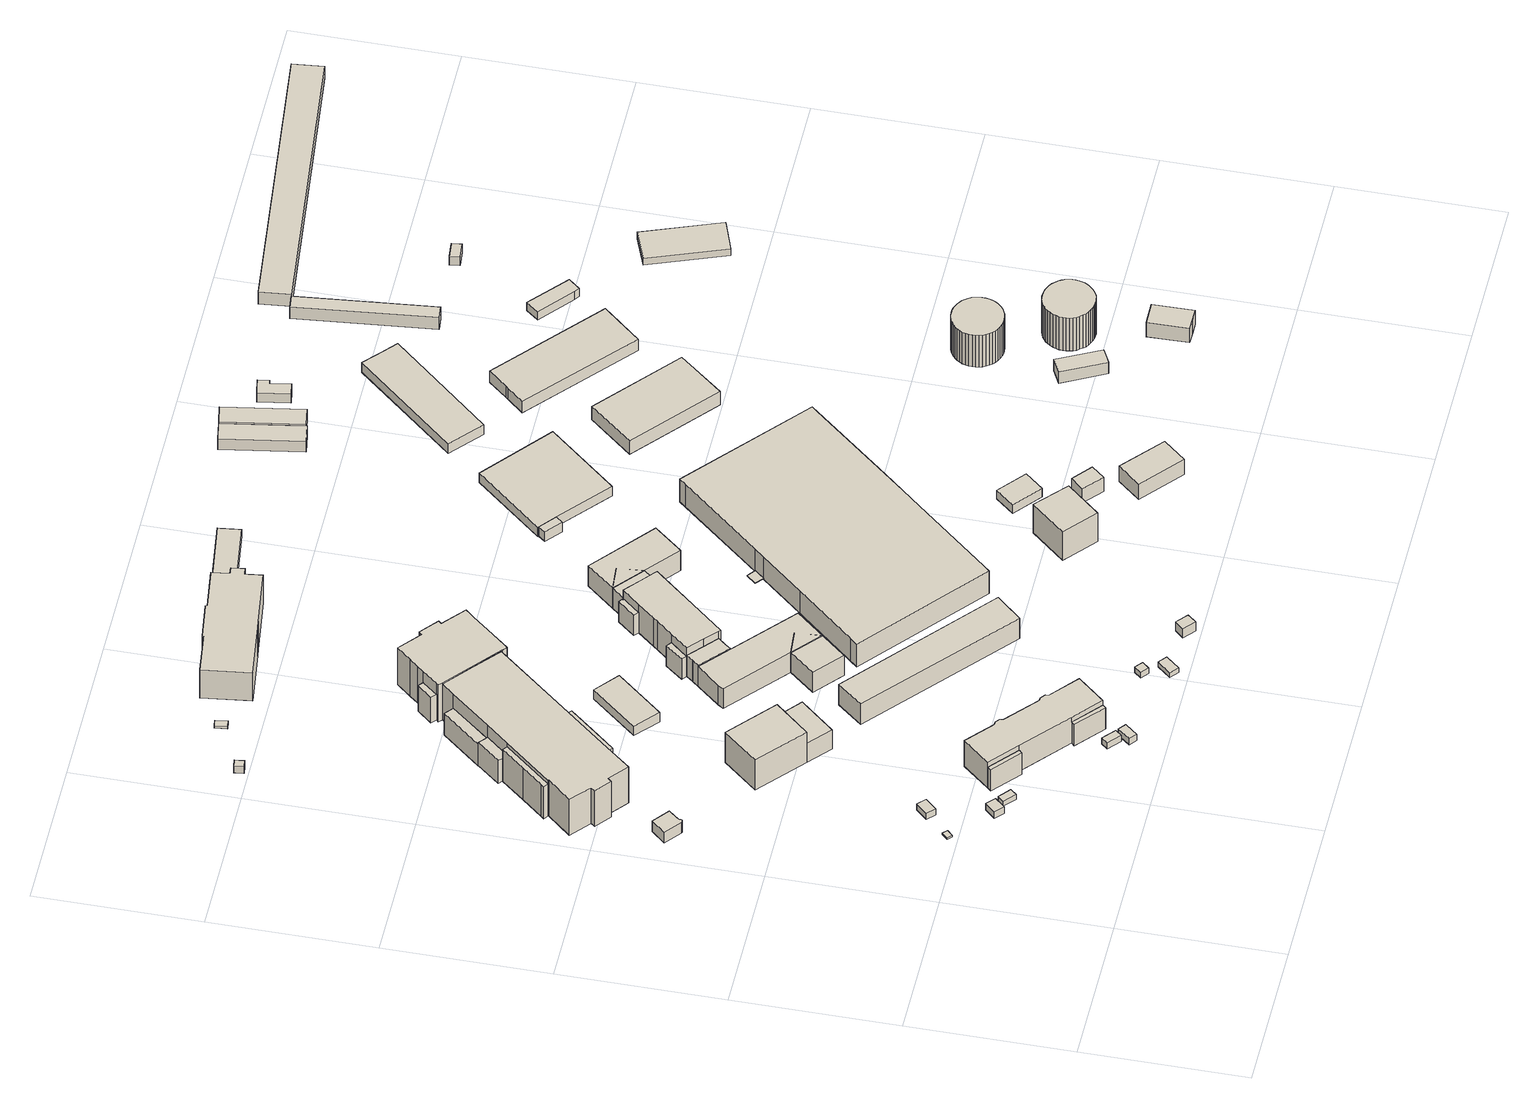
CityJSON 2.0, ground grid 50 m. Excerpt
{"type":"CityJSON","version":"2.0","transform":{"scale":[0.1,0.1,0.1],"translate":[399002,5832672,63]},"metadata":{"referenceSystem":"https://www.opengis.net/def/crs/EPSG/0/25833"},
"CityObjects":{
"building1":{"type":"Building","attributes":{"Gemeindeschluessel":"11000003","BezugspunktDach":"2200","function":"31001_2000","measuredHeight":0.57,"storeysAboveGround":1},"address":[{"country":"Germany","locality":"Berlin","thoroughfareNumber":"10 (6)","thoroughfareName":"Schwanebecker Chaussee"}],"geometry":[{"type":"Solid","lod":"1","boundaries":[[[[0,1,2,3]],[[4,5,6,7]],[[4,7,3,2]],[[5,4,2,1]],[[6,5,1,0]],[[7,6,0,3]]]]}]},
"building2":{"type":"Building","attributes":{"Gemeindeschluessel":"11000003","BezugspunktDach":"2200","function":"31001_2000","measuredHeight":4.2,"storeysAboveGround":1},"address":[{"country":"Germany","locality":"Berlin","thoroughfareNumber":"5 (1)","thoroughfareName":"Schwanebecker Chaussee"}],"geometry":[{"type":"Solid","lod":"1","boundaries":[[[[8,9,10,11,12,13,14,15,16,17,18]],[[19,20,21,22,23,24,25,26,27,28,29]],[[19,29,18,17]],[[20,19,17,16]],[[21,20,16,15]],[[22,21,15,14]],[[23,22,14,13]],[[24,23,13,12]],[[25,24,12,11]],[[26,25,11,10]],[[27,26,10,9]],[[28,27,9,8]],[[29,28,8,18]]]]}]},
"building3":{"type":"Building","attributes":{"Gemeindeschluessel":"11000003","BezugspunktDach":"2200","function":"31001_2000","measuredHeight":2.52,"storeysAboveGround":1},"address":[{"country":"Germany","locality":"Berlin","thoroughfareNumber":"10 (4)","thoroughfareName":"Schwanebecker Chaussee"}],"geometry":[{"type":"Solid","lod":"1","boundaries":[[[[30,31,32,33]],[[34,35,36,37]],[[34,37,33,32]],[[35,34,32,31]],[[36,35,31,30]],[[37,36,30,33]]]]}]},
"building4":{"type":"Building","attributes":{"Gemeindeschluessel":"11000003","BezugspunktDach":"2200","function":"31001_2000","measuredHeight":2.38,"storeysAboveGround":1},"address":[{"country":"Germany","locality":"Berlin","thoroughfareNumber":"10 (5)","thoroughfareName":"Schwanebecker Chaussee"}],"geometry":[{"type":"Solid","lod":"1","boundaries":[[[[38,39,40,41]],[[42,43,44,45]],[[42,45,41,40]],[[43,42,40,39]],[[44,43,39,38]],[[45,44,38,41]]]]}]},
"building5":{"type":"Building","attributes":{"Gemeindeschluessel":"11000003","BezugspunktDach":"2200","function":"31001_2000","measuredHeight":1.92,"storeysAboveGround":1},"address":[{"country":"Germany","locality":"Berlin","thoroughfareNumber":"10 (3)","thoroughfareName":"Schwanebecker Chaussee"}],"geometry":[{"type":"Solid","lod":"1","boundaries":[[[[46,47,48,49]],[[50,51,52,53]],[[50,53,49,48]],[[51,50,48,47]],[[52,51,47,46]],[[53,52,46,49]]]]}]},
"building6":{"type":"Building","attributes":{"Gemeindeschluessel":"11000003","function":"31001_1010"},"address":[{"country":"Germany","locality":"Berlin","thoroughfareNumber":"10, 12","thoroughfareName":"Schwanebecker Chaussee"}],"children":["building6-1","building6-2","building6-3"]},
"building6-1":{"type":"BuildingPart","attributes":{"BezugspunktDach":"2200","measuredHeight":12.6,"storeysAboveGround":2},"parents":["building6"],"geometry":[{"type":"MultiSurface","lod":"1","boundaries":[[[54,55,56,57,58,59,60,61,62,63,64,65,66,67]],[[68,69,70,71,72,73,74,75,76,77,78,79,80,81]],[[68,81,67,66]],[[69,68,66,65]],[[70,69,65,64]],[[71,70,64,63]],[[72,71,63,62]],[[73,72,62,61]],[[74,73,61,60]],[[75,74,60,59]],[[76,75,59,58]],[[77,76,58,57]],[[78,77,57,56]],[[82,83,56,55]],[[80,79,55,54]],[[84,85,54,67]],[[79,78,83,82]],[[81,80,85,84]]]}]},
"building6-2":{"type":"BuildingPart","attributes":{"BezugspunktDach":"2200","measuredHeight":8.33,"storeysAboveGround":2},"parents":["building6"],"geometry":[{"type":"Solid","lod":"1","boundaries":[[[[86,83,82,87]],[[79,78,88,89]],[[79,89,87,82]],[[88,78,83,86]],[[89,88,86,87]],[[78,79,82,83]]]]}]},
"building6-3":{"type":"BuildingPart","attributes":{"BezugspunktDach":"2200","measuredHeight":8.33,"storeysAboveGround":2},"parents":["building6"],"geometry":[{"type":"Solid","lod":"1","boundaries":[[[[90,85,84,91]],[[81,80,92,93]],[[81,93,91,84]],[[92,80,85,90]],[[93,92,90,91]],[[80,81,84,85]]]]}]},
"building7":{"type":"Building","attributes":{"Gemeindeschluessel":"11000003","BezugspunktDach":"2200","function":"31001_2463","measuredHeight":2.33,"storeysAboveGround":1},"address":[{"country":"Germany","locality":"Berlin","thoroughfareNumber":"10 (1)","thoroughfareName":"Schwanebecker Chaussee"}],"geometry":[{"type":"Solid","lod":"1","boundaries":[[[[94,95,96,97]],[[98,99,100,101]],[[98,101,97,96]],[[99,98,96,95]],[[100,99,95,94]],[[101,100,94,97]]]]}]},
"building8":{"type":"Building","attributes":{"Gemeindeschluessel":"11000003","BezugspunktDach":"2200","function":"31001_2463","measuredHeight":2.46,"storeysAboveGround":1},"address":[{"country":"Germany","locality":"Berlin","thoroughfareNumber":"10 (2)","thoroughfareName":"Schwanebecker Chaussee"}],"geometry":[{"type":"Solid","lod":"1","boundaries":[[[[102,103,104,105]],[[106,107,108,109]],[[106,109,105,104]],[[107,106,104,103]],[[108,107,103,102]],[[109,108,102,105]]]]}]},
"building9":{"type":"Building","attributes":{"Gemeindeschluessel":"11000003","function":"31001_2000"},"address":[{"country":"Germany","locality":"Berlin","thoroughfareNumber":"7, 9","thoroughfareName":"Schwanebecker Chaussee"}],"children":["building9-1","building9-2"]},
"building9-1":{"type":"BuildingPart","attributes":{"BezugspunktDach":"2200","measuredHeight":15.44,"storeysAboveGround":2},"parents":["building9"],"geometry":[{"type":"MultiSurface","lod":"1","boundaries":[[[110,111,112,113]],[[114,115,116,117]],[[114,117,113,112]],[[115,114,112,111]],[[118,119,120,119,121,111,110]],[[117,116,110,113]],[[122,116,123,119,118]],[[123,115,121,119,120]]]}]},
"building9-2":{"type":"BuildingPart","attributes":{"BezugspunktDach":"2200","measuredHeight":9.72,"storeysAboveGround":2},"parents":["building9"],"geometry":[{"type":"MultiSurface","lod":"1","boundaries":[[[124,125,121,119,118]],[[123,115,126,127,116]],[[116,118,116,123]],[[115,123,119,123,115,121]],[[126,115,121,125]],[[127,126,125,124]],[[116,127,124,118]],[[123,116,118,119]]]}]},
"building10":{"type":"Building","attributes":{"Gemeindeschluessel":"11000003","BezugspunktDach":"2200","function":"31001_2000","measuredHeight":9.07,"storeysAboveGround":1},"address":[{"country":"Germany","locality":"Berlin","thoroughfareNumber":"5 (24)","thoroughfareName":"Schwanebecker Chaussee"}],"geometry":[{"type":"Solid","lod":"1","boundaries":[[[[128,129,130,131,132]],[[133,134,135,136,137]],[[133,137,132,131]],[[134,133,131,130]],[[135,134,130,129]],[[136,135,129,128]],[[137,136,128,132]]]]}]},
"building11":{"type":"Building","attributes":{"Gemeindeschluessel":"11000003","BezugspunktDach":"2200","function":"31001_2000","measuredHeight":9.81,"storeysAboveGround":1},"address":[{"country":"Germany","locality":"Berlin","thoroughfareNumber":"5 (23)","thoroughfareName":"Schwanebecker Chaussee"}],"geometry":[{"type":"Solid","lod":"1","boundaries":[[[[138,139,140,141]],[[142,143,144,145]],[[142,145,141,140]],[[143,142,140,139]],[[144,143,139,138]],[[145,144,138,141]]]]}]},
"building12":{"type":"Building","attributes":{"Gemeindeschluessel":"11000003","BezugspunktDach":"2200","function":"31001_2000","measuredHeight":2.81,"storeysAboveGround":1},"address":[{"country":"Germany","locality":"Berlin","thoroughfareNumber":"4 (4)","thoroughfareName":"Am Stener Berg"}],"geometry":[{"type":"Solid","lod":"1","boundaries":[[[[146,147,148,149]],[[150,151,152,153]],[[150,153,149,148]],[[151,150,148,147]],[[152,151,147,146]],[[153,152,146,149]]]]}]},
"building13":{"type":"Building","attributes":{"Gemeindeschluessel":"11000003","function":"31001_2000"},"address":[{"country":"Germany","locality":"Berlin","thoroughfareNumber":"5","thoroughfareName":"Schwanebecker Chaussee"}],"children":["building13-1","building13-2","building13-3","building13-4","building13-5"]},
"building13-1":{"type":"BuildingPart","attributes":{"BezugspunktDach":"2200","measuredHeight":19.34,"storeysAboveGround":2},"parents":["building13"],"geometry":[{"type":"MultiSurface","lod":"1","boundaries":[[[154,155,156,157,158,159,160,161,162,163,164,165,166,167,168]],[[169,170,171,144,143,172,173,174,175,176,177,178,179,180,181]],[[169,181,168,167]],[[170,169,167,166]],[[171,170,166,165]],[[144,171,165,164]],[[143,144,164,163]],[[172,143,163,162]],[[182,183,160,159]],[[176,175,159,158]],[[177,176,158,157]],[[178,177,157,156]],[[179,178,156,155]],[[180,179,155,154]],[[181,180,154,168]],[[173,172,162,161]],[[174,173,161,160]],[[175,174,183,182]]]}]},
"building13-2":{"type":"BuildingPart","attributes":{"BezugspunktDach":"2200","measuredHeight":19.35,"storeysAboveGround":2},"parents":["building13"],"geometry":[{"type":"MultiSurface","lod":"1","boundaries":[[[184,185,186,187,188,189,190,191,192,193,194,195,196,197,198,199]],[[200,201,202,203,204,205,206,207,208,209,210,211,212,213,172,214]],[[200,214,199,198]],[[201,200,198,197]],[[202,201,197,196]],[[203,202,196,195]],[[204,203,195,194]],[[205,204,194,193]],[[206,205,193,192]],[[207,206,192,191]],[[208,207,191,190]],[[209,208,190,189]],[[210,209,189,188]],[[211,210,188,187]],[[212,211,187,186]],[[213,212,186,185]],[[162,161,160,183,215,185,184]],[[214,172,184,199]],[[172,173,161,162,216]],[[217,174,160,161,173]],[[174,213,215,183]]]}]},
"building13-3":{"type":"BuildingPart","attributes":{"BezugspunktDach":"2200","measuredHeight":10.11,"storeysAboveGround":2},"parents":["building13"],"geometry":[{"type":"MultiSurface","lod":"1","boundaries":[[[218,219,220,215,183,182]],[[174,213,212,221,222,175]],[[213,174,183,215]],[[212,213,215,220]],[[221,212,220,219]],[[175,222,218,182]],[[174,175,182,183,223]],[[222,224,225,218]],[[221,219,225,224]]]}]},
"building13-4":{"type":"BuildingPart","attributes":{"BezugspunktDach":"2200","measuredHeight":14.46,"storeysAboveGround":2},"parents":["building13"],"geometry":[{"type":"MultiSurface","lod":"1","boundaries":[[[226,227,228,229,230,231]],[[224,221,232,233,234,222]],[[225,218,222,231,230]],[[219,225,224,230,229]],[[232,221,229,228]],[[233,232,228,227]],[[234,233,227,226]],[[222,234,226,231]],[[224,222,218,225]],[[235,221,224,225,219]]]}]},
"building13-5":{"type":"BuildingPart","attributes":{"BezugspunktDach":"2200","measuredHeight":14.4,"storeysAboveGround":2},"parents":["building13"],"geometry":[{"type":"Solid","lod":"1","boundaries":[[[[236,237,238,239,240,241,242]],[[243,244,245,171,246,170,247]],[[243,247,242,241]],[[244,243,241,240]],[[245,244,240,239]],[[171,245,239,238]],[[246,171,238,237]],[[170,246,237,236]],[[247,170,236,242]]]]}]},
"building14":{"type":"Building","attributes":{"Gemeindeschluessel":"11000003","BezugspunktDach":"2200","function":"31001_2523","measuredHeight":3.71,"storeysAboveGround":1},"address":[{"country":"Germany","locality":"Berlin","thoroughfareNumber":"7 (7)","thoroughfareName":"Schwanebecker Chaussee"}],"geometry":[{"type":"Solid","lod":"1","boundaries":[[[[248,249,250,251]],[[252,253,254,255]],[[252,255,251,250]],[[253,252,250,249]],[[254,253,249,248]],[[255,254,248,251]]]]}]},
"building15":{"type":"Building","attributes":{"Gemeindeschluessel":"11000003","BezugspunktDach":"2200","function":"31001_1313","measuredHeight":2.19,"storeysAboveGround":1},"address":[{"country":"Germany","locality":"Berlin","thoroughfareNumber":"10 (7)","thoroughfareName":"Schwanebecker Chaussee"}],"geometry":[{"type":"Solid","lod":"1","boundaries":[[[[256,257,258,259]],[[260,261,262,263]],[[260,263,259,258]],[[261,260,258,257]],[[262,261,257,256]],[[263,262,256,259]]]]}]},
"building16":{"type":"Building","attributes":{"Gemeindeschluessel":"11000003","BezugspunktDach":"2200","function":"31001_2463","measuredHeight":1.99,"storeysAboveGround":1},"address":[{"country":"Germany","locality":"Berlin","thoroughfareNumber":"10 (8)","thoroughfareName":"Schwanebecker Chaussee"}],"geometry":[{"type":"Solid","lod":"1","boundaries":[[[[264,265,266,267]],[[268,269,270,271]],[[268,271,267,266]],[[269,268,266,265]],[[270,269,265,264]],[[271,270,264,267]]]]}]},
"building17":{"type":"Building","attributes":{"Gemeindeschluessel":"11000003","BezugspunktDach":"2200","function":"31001_2000","measuredHeight":11.36,"storeysAboveGround":1},"address":[{"country":"Germany","locality":"Berlin","thoroughfareNumber":"5 (22)","thoroughfareName":"Schwanebecker Chaussee"}],"geometry":[{"type":"Solid","lod":"1","boundaries":[[[[272,273,274,275]],[[276,201,200,277]],[[276,277,275,274]],[[201,276,274,273]],[[200,201,273,272]],[[277,200,272,275]]]]}]},
"building18":{"type":"Building","attributes":{"Gemeindeschluessel":"11000003","BezugspunktDach":"2200","function":"31001_2523","measuredHeight":8.09,"storeysAboveGround":1},"address":[{"country":"Germany","locality":"Berlin","thoroughfareNumber":"11 (10)","thoroughfareName":"Schwanebecker Chaussee"}],"geometry":[{"type":"Solid","lod":"1","boundaries":[[[[278,279,280,281]],[[282,283,284,285]],[[282,285,281,280]],[[283,282,280,279]],[[284,283,279,278]],[[285,284,278,281]]]]}]},
"building19":{"type":"Building","attributes":{"Gemeindeschluessel":"11000003","BezugspunktDach":"2200","function":"31001_2000","measuredHeight":0.846,"storeysAboveGround":1},"address":[{"country":"Germany","locality":"Berlin","thoroughfareNumber":"4 (3)","thoroughfareName":"Am Stener Berg"}],"geometry":[{"type":"Solid","lod":"1","boundaries":[[[[286,287,288,289]],[[290,291,292,293]],[[290,293,289,288]],[[291,290,288,287]],[[292,291,287,286]],[[293,292,286,289]]]]}]},
"building20":{"type":"Building","attributes":{"Gemeindeschluessel":"11000003","function":"31001_2000"},"address":[{"country":"Germany","locality":"Berlin","thoroughfareNumber":"11 (11)","thoroughfareName":"Schwanebecker Chaussee"}],"children":["building20-1","building20-2","building20-3"]},
"building20-1":{"type":"BuildingPart","attributes":{"BezugspunktDach":"2200","measuredHeight":10.17,"storeysAboveGround":2},"parents":["building20"],"geometry":[{"type":"MultiSurface","lod":"1","boundaries":[[[294,295,296,297,298,299,300]],[[301,302,303,304,305,306,307]],[[301,307,300,299]],[[302,301,299,298]],[[304,303,297,296]],[[305,304,296,295]],[[306,305,295,294]],[[307,306,294,300]],[[308,303,302,298,297]]]}]},
"building20-2":{"type":"BuildingPart","attributes":{"BezugspunktDach":"2200","measuredHeight":10.17,"storeysAboveGround":2},"parents":["building20"],"geometry":[{"type":"Solid","lod":"1","boundaries":[[[[309,295,310,294,311]],[[306,312,305,313,314]],[[306,314,311,294]],[[312,306,294,310]],[[305,312,310,295]],[[313,305,295,309]],[[314,313,309,311]]]]}]},
"building20-3":{"type":"BuildingPart","attributes":{"BezugspunktDach":"2200","measuredHeight":10.27,"storeysAboveGround":2},"parents":["building20"],"geometry":[{"type":"MultiSurface","lod":"1","boundaries":[[[315,316,317,318,319,320,321,322]],[[323,324,325,326,327,328,303,302]],[[323,302,322,321]],[[324,323,321,320]],[[325,324,320,319]],[[326,325,319,318]],[[327,326,318,317]],[[328,327,317,316]],[[303,328,316,315]],[[302,298,297,315,322]],[[303,297,298,302]]]}]},
"building21":{"type":"Building","attributes":{"Gemeindeschluessel":"11000003","BezugspunktDach":"2200","function":"31001_2523","measuredHeight":3.54,"storeysAboveGround":1},"address":[{"country":"Germany","locality":"Berlin","thoroughfareNumber":"10 (9)","thoroughfareName":"Schwanebecker Chaussee"}],"geometry":[{"type":"Solid","lod":"1","boundaries":[[[[329,330,331,332]],[[333,334,335,336]],[[333,336,332,331]],[[334,333,331,330]],[[335,334,330,329]],[[336,335,329,332]]]]}]},
"building22":{"type":"Building","attributes":{"Gemeindeschluessel":"11000003","function":"31001_2000"},"address":[{"country":"Germany","locality":"Berlin","thoroughfareNumber":"7 (8)","thoroughfareName":"Schwanebecker Chaussee"}],"children":["building22-1","building22-2","building22-3"]},
"building22-1":{"type":"BuildingPart","attributes":{"BezugspunktDach":"2200","measuredHeight":14.61,"storeysAboveGround":2},"parents":["building22"],"geometry":[{"type":"MultiSurface","lod":"1","boundaries":[[[337,338,339,340,341,342,343,344,345,346,347,348,349]],[[350,351,352,353,354,355,356,357,358,359,360,361,362]],[[363,364,362,349,348]],[[351,350,348,347]],[[352,351,347,346]],[[353,352,346,345]],[[354,365,366,345,344]],[[355,354,344,343]],[[356,355,343,342]],[[357,356,342,341]],[[358,357,341,340]],[[359,358,340,339]],[[360,359,339,338]],[[361,360,338,337]],[[362,361,337,349]],[[350,362,364,363]],[[366,365,354,353]]]}]},
"building22-2":{"type":"BuildingPart","attributes":{"BezugspunktDach":"2200","measuredHeight":7.99,"storeysAboveGround":2},"parents":["building22"],"geometry":[{"type":"Solid","lod":"1","boundaries":[[[[366,365,367,368]],[[369,354,353,370]],[[369,370,368,367]],[[354,369,367,365]],[[370,353,366,368]],[[353,354,365,366]]]]}]},
"building22-3":{"type":"BuildingPart","attributes":{"BezugspunktDach":"2200","measuredHeight":7.99,"storeysAboveGround":2},"parents":["building22"],"geometry":[{"type":"Solid","lod":"1","boundaries":[[[[364,363,371,372]],[[373,350,362,374]],[[373,374,372,371]],[[350,373,371,363]],[[374,362,364,372]],[[350,363,364,362]]]]}]},
"building23":{"type":"Building","attributes":{"Gemeindeschluessel":"11000003","BezugspunktDach":"2200","function":"51009_1610","measuredHeight":1.71,"storeysAboveGround":0},"address":[{"country":"Germany","locality":"Berlin"}],"geometry":[{"type":"Solid","lod":"1","boundaries":[[[[375,376,377,378,379,380,381]],[[382,383,384,385,386,387,388]],[[382,388,381,380]],[[383,382,380,379]],[[384,383,379,378]],[[385,384,378,377]],[[386,385,377,376]],[[387,386,376,375]],[[388,387,375,381]]]]}]},
"building24":{"type":"Building","attributes":{"Gemeindeschluessel":"11000003","BezugspunktDach":"2200","function":"31001_1010","measuredHeight":15.61,"storeysAboveGround":2},"address":[{"country":"Germany","locality":"Berlin","thoroughfareNumber":"4","thoroughfareName":"Am Stener Berg"}],"geometry":[{"type":"Solid","lod":"1","boundaries":[[[[389,390,391,392,393,394,395,396,397,398,399,400,401,402]],[[403,404,405,406,407,408,409,410,411,412,413,414,415,416]],[[403,416,402,401]],[[404,403,401,400]],[[405,404,400,399]],[[406,405,399,398]],[[407,406,398,397]],[[408,407,397,396]],[[409,408,396,395]],[[410,409,395,394]],[[411,410,394,393]],[[412,411,393,392]],[[413,412,392,391]],[[414,413,391,390]],[[415,414,390,389]],[[416,415,389,402]]]]}]},
"building25":{"type":"Building","attributes":{"Gemeindeschluessel":"11000003","BezugspunktDach":"2200","function":"51009_1610","measuredHeight":0.28,"storeysAboveGround":0},"address":[{"country":"Germany","locality":"Berlin"}],"geometry":[{"type":"Solid","lod":"1","boundaries":[[[[417,418,419,420]],[[421,422,423,424]],[[421,424,420,419]],[[422,421,419,418]],[[423,422,418,417]],[[424,423,417,420]]]]}]},
"building26":{"type":"Building","attributes":{"Gemeindeschluessel":"11000003","function":"31001_2000"},"address":[{"country":"Germany","locality":"Berlin","thoroughfareNumber":"7 (9)","thoroughfareName":"Schwanebecker Chaussee"}],"children":["building26-1","building26-2"]},
"building26-1":{"type":"BuildingPart","attributes":{"BezugspunktDach":"2200","measuredHeight":10.65,"storeysAboveGround":1},"parents":["building26"],"geometry":[{"type":"Solid","lod":"1","boundaries":[[[[425,426,427,428]],[[429,430,431,432]],[[429,432,428,427]],[[430,429,427,426]],[[431,430,426,425]],[[432,431,425,428]]]]}]},
"building26-2":{"type":"BuildingPart","attributes":{"BezugspunktDach":"2200","measuredHeight":10.65,"storeysAboveGround":1},"parents":["building26"],"geometry":[{"type":"Solid","lod":"1","boundaries":[[[[433,434,435,428,436]],[[432,437,438,439,440]],[[432,440,436,428]],[[437,432,428,435]],[[438,437,435,434]],[[439,438,434,433]],[[440,439,433,436]]]]}]},
"building27":{"type":"Building","attributes":{"Gemeindeschluessel":"11000003","BezugspunktDach":"2200","function":"31001_2000","measuredHeight":11.22,"storeysAboveGround":3},"address":[{"country":"Germany","locality":"Berlin","thoroughfareNumber":"11 (6)","thoroughfareName":"Schwanebecker Chaussee"}],"geometry":[{"type":"Solid","lod":"1","boundaries":[[[[441,442,443,444]],[[445,446,447,448]],[[445,448,444,443]],[[446,445,443,442]],[[447,446,442,441]],[[448,447,441,444]]]]}]},
"building28":{"type":"Building","attributes":{"Gemeindeschluessel":"11000003","BezugspunktDach":"2200","function":"31001_2000","measuredHeight":10.23,"storeysAboveGround":1},"address":[{"country":"Germany","locality":"Berlin","thoroughfareNumber":"7 (11)","thoroughfareName":"Schwanebecker Chaussee"}],"geometry":[{"type":"Solid","lod":"1","boundaries":[[[[449,450,451,452,453,454,455,456,457,458,459,460,461]],[[462,463,464,465,466,467,468,469,470,471,472,473,474]],[[462,474,461,460]],[[463,462,460,459]],[[464,463,459,458]],[[465,464,458,457]],[[466,465,457,456]],[[467,466,456,455]],[[468,467,455,454]],[[469,468,454,453]],[[470,469,453,452]],[[471,470,452,451]],[[472,471,451,450]],[[473,472,450,449]],[[474,473,449,461]]]]}]},
"building29":{"type":"Building","attributes":{"Gemeindeschluessel":"11000003","BezugspunktDach":"2200","function":"31001_2000","measuredHeight":2.21,"storeysAboveGround":1},"address":[{"country":"Germany","locality":"Berlin","thoroughfareNumber":"4 (1)","thoroughfareName":"Am Stener Berg"}],"geometry":[{"type":"Solid","lod":"1","boundaries":[[[[475,476,477,478,479]],[[480,481,482,483,484]],[[480,484,479,478]],[[481,480,478,477]],[[482,481,477,476]],[[483,482,476,475]],[[484,483,475,479]]]]}]},
"building30":{"type":"Building","attributes":{"Gemeindeschluessel":"11000003","BezugspunktDach":"2200","function":"51009_1610","measuredHeight":3.79,"storeysAboveGround":0},"address":[{"country":"Germany","locality":"Berlin"}],"geometry":[{"type":"Solid","lod":"1","boundaries":[[[[485,486,487,488]],[[489,490,491,492]],[[489,492,488,487]],[[490,489,487,486]],[[491,490,486,485]],[[492,491,485,488]]]]}]},
"building31":{"type":"Building","attributes":{"Gemeindeschluessel":"11000003","BezugspunktDach":"2200","function":"31001_2120","measuredHeight":3.34,"storeysAboveGround":1},"address":[{"country":"Germany","locality":"Berlin","thoroughfareNumber":"11 (8)","thoroughfareName":"Schwanebecker Chaussee"}],"geometry":[{"type":"Solid","lod":"1","boundaries":[[[[493,494,495,496]],[[497,498,499,500]],[[497,500,496,495]],[[498,497,495,494]],[[499,498,494,493]],[[500,499,493,496]]]]}]},
"building32":{"type":"Building","attributes":{"Gemeindeschluessel":"11000003","BezugspunktDach":"2200","function":"31001_2143","measuredHeight":5.71,"storeysAboveGround":1},"address":[{"country":"Germany","locality":"Berlin","thoroughfareNumber":"11 (22)","thoroughfareName":"Schwanebecker Chaussee"}],"geometry":[{"type":"Solid","lod":"1","boundaries":[[[[501,502,503,504]],[[505,506,507,508]],[[505,508,504,503]],[[506,505,503,502]],[[507,506,502,501]],[[508,507,501,504]]]]}]},
"building33":{"type":"Building","attributes":{"Gemeindeschluessel":"11000003","BezugspunktDach":"2200","function":"31001_2463","measuredHeight":2.77,"storeysAboveGround":1},"address":[{"country":"Germany","locality":"Berlin","thoroughfareNumber":"4 (2)","thoroughfareName":"Am Stener Berg"}],"geometry":[{"type":"Solid","lod":"1","boundaries":[[[[509,510,511,512,513]],[[514,515,516,517,518]],[[514,518,513,512]],[[515,514,512,511]],[[516,515,511,510]],[[517,516,510,509]],[[518,517,509,513]]]]}]},
"building34":{"type":"Building","attributes":{"name":"Gaswerk","Gemeindeschluessel":"11000003","BezugspunktDach":"2200","function":"31001_2571","measuredHeight":7.37,"storeysAboveGround":1},"address":[{"country":"Germany","locality":"Berlin","thoroughfareNumber":"11 (23)","thoroughfareName":"Schwanebecker Chaussee"}],"geometry":[{"type":"Solid","lod":"1","boundaries":[[[[519,520,521,522]],[[523,524,525,526]],[[523,526,522,521]],[[524,523,521,520]],[[525,524,520,519]],[[526,525,519,522]]]]}]},
"building35":{"type":"Building","attributes":{"Gemeindeschluessel":"11000003","BezugspunktDach":"2200","function":"31001_2000","measuredHeight":3.62,"storeysAboveGround":1},"address":[{"country":"Germany","locality":"Berlin","thoroughfareNumber":"7 (13)","thoroughfareName":"Schwanebecker Chaussee"}],"geometry":[{"type":"Solid","lod":"1","boundaries":[[[[487,486,527,528,529,530]],[[531,532,533,534,535,536]],[[531,536,530,529]],[[532,531,529,528]],[[533,532,528,527]],[[534,533,527,486]],[[535,534,486,487]],[[536,535,487,530]]]]}]},
"building36":{"type":"Building","attributes":{"Gemeindeschluessel":"11000003","BezugspunktDach":"2200","function":"31001_2000","measuredHeight":5.21,"storeysAboveGround":1},"address":[{"country":"Germany","locality":"Berlin","thoroughfareNumber":"7 (12)","thoroughfareName":"Schwanebecker Chaussee"}],"geometry":[{"type":"Solid","lod":"1","boundaries":[[[[537,538,539,540]],[[541,542,543,544]],[[541,544,540,539]],[[542,541,539,538]],[[543,542,538,537]],[[544,543,537,540]]]]}]},
"building37":{"type":"Building","attributes":{"Gemeindeschluessel":"11000003","BezugspunktDach":"2200","function":"51009_1611","measuredHeight":4.28,"storeysAboveGround":0},"address":[{"country":"Germany","locality":"Berlin"}],"geometry":[{"type":"Solid","lod":"1","boundaries":[[[[545,546,547,548]],[[549,550,551,552]],[[549,552,548,547]],[[550,549,547,546]],[[551,550,546,545]],[[552,551,545,548]]]]}]},
"building38":{"type":"Building","attributes":{"Gemeindeschluessel":"11000003","BezugspunktDach":"2200","function":"31001_2591","measuredHeight":4.5,"storeysAboveGround":1},"address":[{"country":"Germany","locality":"Berlin","thoroughfareNumber":"11 (24)","thoroughfareName":"Schwanebecker Chaussee"}],"geometry":[{"type":"Solid","lod":"1","boundaries":[[[[553,554,555,556]],[[557,558,559,560]],[[557,560,556,555]],[[558,557,555,554]],[[559,558,554,553]],[[560,559,553,556]]]]}]},
"building39":{"type":"Building","attributes":{"Gemeindeschluessel":"11000003","BezugspunktDach":"2200","function":"31001_2000","measuredHeight":4.58,"storeysAboveGround":1},"address":[{"country":"Germany","locality":"Berlin","thoroughfareNumber":"7 (19)","thoroughfareName":"Schwanebecker Chaussee"}],"geometry":[{"type":"Solid","lod":"1","boundaries":[[[[561,562,563,564,565]],[[566,567,568,569,570]],[[566,570,565,564]],[[567,566,564,563]],[[568,567,563,562]],[[569,568,562,561]],[[570,569,561,565]]]]}]},
"building40":{"type":"Building","attributes":{"Gemeindeschluessel":"11000003","BezugspunktDach":"2200","function":"51009_1611","measuredHeight":4.19,"storeysAboveGround":0},"address":[{"country":"Germany","locality":"Berlin"}],"geometry":[{"type":"Solid","lod":"1","boundaries":[[[[571,572,573,574]],[[575,576,577,578]],[[575,578,574,573]],[[576,575,573,572]],[[577,576,572,571]],[[578,577,571,574]]]]}]},
"building41":{"type":"Building","attributes":{"Gemeindeschluessel":"11000003","BezugspunktDach":"2200","function":"31001_2513","measuredHeight":12.54,"storeysAboveGround":1},"address":[{"country":"Germany","locality":"Berlin","thoroughfareNumber":"11 (20)","thoroughfareName":"Schwanebecker Chaussee"}],"geometry":[{"type":"Solid","lod":"1","boundaries":[[[[579,580,581,582,583,584,585,586,587,588,589,590,591,592,593,594,595,596,597,598,599,600,601,602,603,604,605,606,607,608,609,610,611,612,613,614,615,616,617,618,619,620,621,622,623,624,625,626]],[[627,628,629,630,631,632,633,634,635,636,637,638,639,640,641,642,643,644,645,646,647,648,649,650,651,652,653,654,655,656,657,658,659,660,661,662,663,664,665,666,667,668,669,670,671,672,673,674]],[[627,674,626,625]],[[628,627,625,624]],[[629,628,624,623]],[[630,629,623,622]],[[631,630,622,621]],[[632,631,621,620]],[[633,632,620,619]],[[634,633,619,618]],[[635,634,618,617]],[[636,635,617,616]],[[637,636,616,615]],[[638,637,615,614]],[[639,638,614,613]],[[640,639,613,612]],[[641,640,612,611]],[[642,641,611,610]],[[643,642,610,609]],[[644,643,609,608]],[[645,644,608,607]],[[646,645,607,606]],[[647,646,606,605]],[[648,647,605,604]],[[649,648,604,603]],[[650,649,603,602]],[[651,650,602,601]],[[652,651,601,600]],[[653,652,600,599]],[[654,653,599,598]],[[655,654,598,597]],[[656,655,597,596]],[[657,656,596,595]],[[658,657,595,594]],[[659,658,594,593]],[[660,659,593,592]],[[661,660,592,591]],[[662,661,591,590]],[[663,662,590,589]],[[664,663,589,588]],[[665,664,588,587]],[[666,665,587,586]],[[667,666,586,585]],[[668,667,585,584]],[[669,668,584,583]],[[670,669,583,582]],[[671,670,582,581]],[[672,671,581,580]],[[673,672,580,579]],[[674,673,579,626]]]]}]},
"building42":{"type":"Building","attributes":{"Gemeindeschluessel":"11000003","BezugspunktDach":"2200","function":"31001_2000","measuredHeight":3.56,"storeysAboveGround":1},"address":[{"country":"Germany","locality":"Berlin","thoroughfareNumber":"6 (2)","thoroughfareName":"Am Stener Berg"}],"geometry":[{"type":"Solid","lod":"1","boundaries":[[[[675,676,677,678,679,680]],[[681,682,683,684,685,686]],[[681,686,680,679]],[[682,681,679,678]],[[683,682,678,677]],[[684,683,677,676]],[[685,684,676,675]],[[686,685,675,680]]]]}]},
"building43":{"type":"Building","attributes":{"Gemeindeschluessel":"11000003","BezugspunktDach":"2200","function":"31001_2000","measuredHeight":6.07,"storeysAboveGround":1},"address":[{"country":"Germany","locality":"Berlin","thoroughfareNumber":"11 (4)","thoroughfareName":"Schwanebecker Chaussee"}],"geometry":[{"type":"Solid","lod":"1","boundaries":[[[[687,688,689,690,691]],[[692,693,694,695,696]],[[692,696,691,690]],[[693,692,690,689]],[[694,693,689,688]],[[695,694,688,687]],[[696,695,687,691]]]]}]},
"building44":{"type":"Building","attributes":{"Gemeindeschluessel":"11000003","BezugspunktDach":"2200","function":"31001_2000","measuredHeight":5.24,"storeysAboveGround":1},"address":[{"country":"Germany","locality":"Berlin","thoroughfareNumber":"7 (14)","thoroughfareName":"Schwanebecker Chaussee"}],"geometry":[{"type":"Solid","lod":"1","boundaries":[[[[697,698,699,700,701,702,703,704]],[[705,706,707,708,709,710,711,712]],[[705,712,704,703]],[[706,705,703,702]],[[707,706,702,701]],[[708,707,701,700]],[[709,708,700,699]],[[710,709,699,698]],[[711,710,698,697]],[[712,711,697,704]]]]}]},
"building45":{"type":"Building","attributes":{"Gemeindeschluessel":"11000003","BezugspunktDach":"2200","function":"31001_2513","measuredHeight":13.19,"storeysAboveGround":1},"address":[{"country":"Germany","locality":"Berlin","thoroughfareNumber":"11 (19)","thoroughfareName":"Schwanebecker Chaussee"}],"geometry":[{"type":"Solid","lod":"1","boundaries":[[[[713,714,715,716,717,718,719,720,721,722,723,724,725,726,727,728,729,730,731,732,733,734,735,736,737,738,739,740,741,742,743,744,745,746,747,748,749,750,751,752,753,754,755,756,757,758,759,760]],[[761,762,763,764,765,766,767,768,769,770,771,772,773,774,775,776,777,778,779,780,781,782,783,784,785,786,787,788,789,790,791,792,793,794,795,796,797,798,799,800,801,802,803,804,805,806,807,808]],[[761,808,760,759]],[[762,761,759,758]],[[763,762,758,757]],[[764,763,757,756]],[[765,764,756,755]],[[766,765,755,754]],[[767,766,754,753]],[[768,767,753,752]],[[769,768,752,751]],[[770,769,751,750]],[[771,770,750,749]],[[772,771,749,748]],[[773,772,748,747]],[[774,773,747,746]],[[775,774,746,745]],[[776,775,745,744]],[[777,776,744,743]],[[778,777,743,742]],[[779,778,742,741]],[[780,779,741,740]],[[781,780,740,739]],[[782,781,739,738]],[[783,782,738,737]],[[784,783,737,736]],[[785,784,736,735]],[[786,785,735,734]],[[787,786,734,733]],[[788,787,733,732]],[[789,788,732,731]],[[790,789,731,730]],[[791,790,730,729]],[[792,791,729,728]],[[793,792,728,727]],[[794,793,727,726]],[[795,794,726,725]],[[796,795,725,724]],[[797,796,724,723]],[[798,797,723,722]],[[799,798,722,721]],[[800,799,721,720]],[[801,800,720,719]],[[802,801,719,718]],[[803,802,718,717]],[[804,803,717,716]],[[805,804,716,715]],[[806,805,715,714]],[[807,806,714,713]],[[808,807,713,760]]]]}]},
"building46":{"type":"Building","attributes":{"Gemeindeschluessel":"11000003","BezugspunktDach":"2200","function":"31001_2000","measuredHeight":3.17,"storeysAboveGround":1},"address":[{"country":"Germany","locality":"Berlin","thoroughfareNumber":"7 (18)","thoroughfareName":"Schwanebecker Chaussee"}],"geometry":[{"type":"Solid","lod":"1","boundaries":[[[[809,810,811,812,813]],[[814,815,816,817,818]],[[814,818,813,812]],[[815,814,812,811]],[[816,815,811,810]],[[817,816,810,809]],[[818,817,809,813]]]]}]},
"building47":{"type":"Building","attributes":{"Gemeindeschluessel":"11000003","BezugspunktDach":"2200","function":"51009_1610","measuredHeight":4.75,"storeysAboveGround":0},"address":[{"country":"Germany","locality":"Berlin"}],"geometry":[{"type":"Solid","lod":"1","boundaries":[[[[819,820,821,822]],[[823,824,825,826]],[[823,826,822,821]],[[824,823,821,820]],[[825,824,820,819]],[[826,825,819,822]]]]}]},
"building48":{"type":"Building","attributes":{"Gemeindeschluessel":"11000003","BezugspunktDach":"2200","function":"31001_2000","measuredHeight":2.66,"storeysAboveGround":1},"address":[{"country":"Germany","locality":"Berlin","thoroughfareNumber":"7 (16)","thoroughfareName":"Schwanebecker Chaussee"}],"geometry":[{"type":"Solid","lod":"1","boundaries":[[[[827,828,829,830]],[[831,832,833,834]],[[831,834,830,829]],[[832,831,829,828]],[[833,832,828,827]],[[834,833,827,830]]]]}]},
"building49":{"type":"Building","attributes":{"Gemeindeschluessel":"11000003","BezugspunktDach":"2200","function":"51009_1610","measuredHeight":3.35,"storeysAboveGround":0},"address":[{"country":"Germany","locality":"Berlin"}],"geometry":[{"type":"Solid","lod":"1","boundaries":[[[[835,836,837,838]],[[839,840,841,842]],[[839,842,838,837]],[[840,839,837,836]],[[841,840,836,835]],[[842,841,835,838]]]]}]},
"building50":{"type":"Building","attributes":{"Gemeindeschluessel":"11000003","BezugspunktDach":"2200","function":"31001_2000","measuredHeight":4.81,"storeysAboveGround":1},"address":[{"country":"Germany","locality":"Berlin","thoroughfareNumber":"6","thoroughfareName":"Am Stener Berg"}],"geometry":[{"type":"Solid","lod":"1","boundaries":[[[[843,844,845,846]],[[847,848,849,850]],[[847,850,846,845]],[[848,847,845,844]],[[849,848,844,843]],[[850,849,843,846]]]]}]}
},
"vertices":[
[211,508,68],[227,525,68],[214,537,68],[198,520,68],[214,537,62],[227,525,62],[211,508,62],[198,520,62],
[71,1253,102],[74,1253,102],[77,1253,102],[79,1254,102],[81,1256,102],[82,1259,102],[82,1262,102],[82,1265,102],[108,1297,102],[60,1336,102],[23,1294,102],[60,1336,60],[108,1297,60],[82,1265,60],[82,1262,60],[82,1259,60],[81,1256,60],[79,1254,60],[77,1253,60],[74,1253,60],[71,1253,60],[23,1294,60],
[330,384,89],[358,415,89],[333,438,89],[305,407,89],[333,438,64],[358,415,64],[330,384,64],[305,407,64],
[286,571,86],[318,605,86],[295,627,86],[263,593,86],[295,627,62],[318,605,62],[286,571,62],[263,593,62],
[390,362,84],[406,381,84],[372,410,84],[356,392,84],[372,410,65],[406,381,65],[390,362,65],[356,392,65],
[498,377,169],[638,256,169],[721,184,169],[792,266,169],[710,337,169],[709,346,169],[694,358,169],[685,358,169],[590,441,169],[589,451,169],[575,462,169],[565,462,169],[486,531,169],[415,449,169],[486,531,67],[565,462,67],[575,462,67],[589,451,67],[590,441,67],[685,358,67],[694,358,67],[709,346,67],[710,337,67],[792,266,67],[721,184,67],[638,256,67],[498,377,67],[415,449,67],[638,256,151],[721,184,151],[415,449,151],[498,377,151],
[712,174,151],[629,246,151],[712,174,67],[629,246,67],
[488,367,151],[405,438,151],[488,367,67],[405,438,67],
[674,121,89],[691,140,89],[653,173,89],[637,153,89],[653,173,66],[691,140,66],[674,121,66],[637,153,66],
[686,79,91],[717,117,91],[696,134,91],[665,96,91],[696,134,66],[717,117,66],[686,79,66],[665,96,66],
[406,966,191],[496,1070,191],[359,1189,191],[269,1085,191],[359,1189,71],[496,1070,71],[406,966,71],[269,1085,71],[406,966,146],[451,1018,146],[451,1018,83],[496,1070,146],[406,966,99],[451,1018,71],
[473,907,146],[564,1012,146],[564,1012,71],[473,907,71],
[172,1788,148],[185,1777,148],[244,1846,148],[218,1868,148],[160,1798,148],[218,1868,57],[244,1846,57],[185,1777,57],[172,1788,57],[160,1798,57],
[244,1846,141],[344,1965,141],[318,1986,141],[218,1868,141],[318,1986,56],[344,1965,56],[244,1846,56],[218,1868,56],
[99,2513,38],[121,2516,38],[117,2545,38],[95,2542,38],[117,2545,10],[121,2516,10],[99,2513,10],[95,2542,10],
[60,1511,198],[50,1499,198],[96,1461,198],[105,1472,198],[162,1425,198],[224,1499,198],[535,1868,198],[456,1936,198],[376,2003,198],[344,1965,198],[244,1846,198],[185,1777,198],[64,1634,198],[65,1634,198],[2,1561,198],[65,1634,56],[64,1634,56],[185,1777,56],[376,2003,56],[456,1936,56],[535,1868,56],[224,1499,56],[162,1425,56],[105,1472,56],[96,1461,56],[50,1499,56],[60,1511,56],[2,1561,56],[224,1499,157],[535,1868,157],
[376,2003,202],[538,1866,202],[537,1866,202],[551,1855,202],[650,1972,202],[672,1998,202],[605,2055,202],[613,2064,202],[561,2108,202],[552,2099,202],[486,2155,202],[448,2111,202],[426,2084,202],[409,2065,202],[371,2019,202],[365,2013,202],[371,2019,56],[409,2065,56],[426,2084,56],[448,2111,56],[486,2155,56],[552,2099,56],[561,2108,56],[613,2064,56],[605,2055,56],[672,1998,56],[650,1972,56],[551,1855,56],[537,1866,56],[538,1866,56],[365,2013,56],[538,1866,157],[376,2003,133],[512,1888,56],
[226,1497,157],[348,1641,157],[537,1866,157],[348,1641,56],[226,1497,56],[535,1868,112],[287,1569,56],[287,1569,157],
[239,1486,183],[300,1558,183],[361,1630,183],[348,1641,183],[287,1569,183],[226,1497,183],[361,1630,56],[300,1558,56],[239,1486,56],[348,1641,149],
[64,1634,183],[162,1674,183],[185,1777,183],[172,1788,183],[112,1716,183],[58,1653,183],[51,1645,183],[58,1653,56],[112,1716,56],[172,1788,56],[162,1674,56],[51,1645,56],
[491,1405,95],[611,1546,95],[541,1605,95],[423,1465,95],[541,1605,58],[611,1546,58],[491,1405,58],[423,1465,58],
[951,101,89],[969,121,89],[948,140,89],[930,119,89],[948,140,67],[969,121,67],[951,101,67],[930,119,67],
[973,19,85],[1008,61,85],[984,81,85],[949,40,85],[984,81,66],[1008,61,66],[973,19,66],[949,40,66],
[371,2019,158],[409,2065,158],[395,2077,158],[356,2032,158],[395,2077,56],[356,2032,56],
[1005,482,155],[1074,558,155],[645,924,155],[581,848,155],[645,924,74],[1074,558,74],[1005,482,74],[581,848,74],
[264,2595,16],[287,2598,16],[281,2636,16],[259,2633,16],[281,2636,8],[287,2598,8],[264,2595,8],[259,2633,8],
[745,1083,150],[829,1010,150],[902,1095,150],[722,1252,150],[637,1326,150],[577,1255,150],[565,1239,150],[577,1255,72],[637,1326,72],[722,1252,72],[902,1095,72],[829,1010,72],[745,1083,72],[565,1239,72],[722,1252,106],
[764,934,150],[824,1089,150],[680,1006,150],[824,1089,72],[764,934,72],[680,1006,72],
[722,1252,155],[734,1269,155],[737,1272,155],[753,1291,155],[669,1365,155],[653,1345,155],[651,1343,155],[637,1326,155],[651,1343,72],[653,1345,72],[669,1365,72],[753,1291,72],[737,1272,72],[734,1269,72],
[1144,6,102],[1166,33,102],[1133,62,102],[1110,36,102],[1133,62,66],[1166,33,66],[1144,6,66],[1110,36,66],
[714,1325,184],[753,1291,184],[758,1286,184],[949,1509,184],[945,1513,184],[903,1548,184],[858,1586,184],[857,1586,184],[811,1532,184],[767,1480,184],[755,1466,184],[714,1418,184],[669,1365,184],[714,1418,71],[755,1466,71],[767,1480,71],[811,1532,71],[857,1586,71],[858,1586,71],[903,1548,71],[945,1513,71],[949,1509,71],[758,1286,71],[753,1291,71],[714,1325,71],[669,1365,71],[714,1418,151],[669,1365,151],[857,1586,151],[811,1532,151],
[842,1596,151],[797,1544,151],[842,1596,71],[797,1544,71],
[698,1430,151],[656,1377,151],[698,1430,71],[656,1377,71],
[672,1998,76],[650,1972,76],[668,1957,76],[707,2004,76],[622,2075,76],[613,2064,76],[605,2055,76],[613,2064,59],[622,2075,59],[707,2004,59],[668,1957,59],[650,1972,59],[672,1998,59],[605,2055,59],
[384,2548,122],[561,2571,122],[585,2575,122],[768,2599,122],[761,2651,122],[783,2654,122],[777,2694,122],[756,2692,122],[749,2745,122],[617,2728,122],[616,2733,122],[496,2717,122],[497,2713,122],[364,2696,122],[497,2713,11],[496,2717,11],[616,2733,11],[617,2728,11],[749,2745,11],[756,2692,11],[777,2694,11],[783,2654,11],[761,2651,11],[768,2599,11],[585,2575,11],[561,2571,11],[384,2548,11],[364,2696,11],
[1085,1232,80],[1110,1261,80],[1087,1279,80],[1063,1251,80],[1087,1279,77],[1110,1261,77],[1085,1232,77],[1063,1251,77],
[1075,1468,152],[1147,1554,152],[962,1709,152],[890,1624,152],[962,1709,72],[1147,1554,72],[1075,1468,72],[890,1624,72],
[945,1513,152],[976,1551,152],[969,1630,152],[858,1586,152],[969,1630,72],[976,1551,72],[945,1513,72],[858,1586,72],
[1423,346,190],[1512,448,190],[1420,530,190],[1330,427,190],[1420,530,77],[1512,448,77],[1423,346,77],[1330,427,77],
[1160,602,166],[1177,621,166],[1372,846,166],[1473,964,166],[1676,1202,166],[1693,1221,166],[1337,1525,166],[1319,1504,166],[1110,1261,166],[1085,1232,166],[974,1104,166],[818,926,166],[800,905,166],[818,926,76],[974,1104,76],[1085,1232,76],[1110,1261,76],[1319,1504,76],[1337,1525,76],[1693,1221,76],[1676,1202,76],[1473,964,76],[1372,846,76],[1177,621,76],[1160,602,76],[800,905,76],
[756,2692,37],[777,2694,37],[824,2699,37],[817,2755,37],[749,2745,37],[817,2755,15],[824,2699,15],[777,2694,15],[756,2692,15],[749,2745,15],
[1154,1823,112],[1172,1844,112],[1124,1884,112],[1108,1864,112],[1124,1884,74],[1172,1844,74],[1154,1823,74],[1108,1864,74],
[1563,535,112],[1610,590,112],[1529,658,112],[1482,602,112],[1529,658,78],[1610,590,78],[1563,535,78],[1482,602,78],
[1618,370,136],[1651,409,136],[1594,457,136],[1561,419,136],[1594,457,79],[1651,409,79],[1618,370,79],[1561,419,79],
[824,2699,42],[825,2687,42],[1010,2711,42],[1001,2780,42],[817,2755,42],[1001,2780,14],[1010,2711,14],[825,2687,14],[824,2699,14],[817,2755,14],
[1730,162,140],[1788,231,140],[1666,336,140],[1607,267,140],[1666,336,79],[1788,231,79],[1730,162,79],[1607,267,79],
[1322,1716,112],[1500,1923,112],[1297,2091,112],[1121,1887,112],[1297,2091,75],[1500,1923,75],[1322,1716,75],[1172,1844,75],[1124,1884,75],[1121,1887,75],
[1733,1493,131],[1844,1626,131],[1601,1833,131],[1489,1701,131],[1601,1833,79],[1844,1626,79],[1733,1493,79],[1489,1701,79],
[1365,2602,65],[1426,2612,65],[1385,2857,65],[1324,2847,65],[1385,2857,23],[1426,2612,23],[1365,2602,23],[1324,2847,23],
[2089,455,112],[2135,478,112],[2069,608,112],[2023,584,112],[2069,608,67],[2135,478,67],[2089,455,67],[2023,584,67],
[1481,2117,118],[1746,2419,118],[1699,2460,118],[1652,2502,118],[1387,2199,118],[1652,2502,79],[1699,2460,79],[1746,2419,79],[1481,2117,79],[1387,2199,79],
[1432,2615,65],[1491,2625,65],[1450,2868,65],[1390,2858,65],[1450,2868,23],[1491,2625,23],[1432,2615,23],[1390,2858,23],
[2036,825,194],[2038,815,194],[2041,805,194],[2046,796,194],[2052,788,194],[2058,780,194],[2066,774,194],[2075,768,194],[2084,764,194],[2094,761,194],[2104,759,194],[2114,759,194],[2124,760,194],[2134,762,194],[2143,766,194],[2152,770,194],[2161,777,194],[2168,784,194],[2174,791,194],[2179,800,194],[2183,809,194],[2186,818,194],[2187,828,194],[2187,838,194],[2186,847,194],[2184,857,194],[2181,866,194],[2176,875,194],[2170,883,194],[2164,890,194],[2156,896,194],[2148,901,194],[2139,905,194],[2130,908,194],[2120,910,194],[2110,910,194],[2100,910,194],[2091,908,194],[2082,904,194],[2073,900,194],[2065,894,194],[2058,888,194],[2051,881,194],[2046,872,194],[2041,864,194],[2038,854,194],[2036,845,194],[2036,835,194],[2036,845,69],[2038,854,69],[2041,864,69],[2046,872,69],[2051,881,69],[2058,888,69],[2065,894,69],[2073,900,69],[2082,904,69],[2091,908,69],[2100,910,69],[2110,910,69],[2120,910,69],[2130,908,69],[2139,905,69],[2148,901,69],[2156,896,69],[2164,890,69],[2170,883,69],[2176,875,69],[2181,866,69],[2184,857,69],[2186,847,69],[2187,838,69],[2187,828,69],[2186,818,69],[2183,809,69],[2179,800,69],[2174,791,69],[2168,784,69],[2161,777,69],[2152,770,69],[2143,766,69],[2134,762,69],[2124,760,69],[2114,759,69],[2104,759,69],[2094,761,69],[2084,764,69],[2075,768,69],[2066,774,69],[2058,780,69],[2052,788,69],[2046,796,69],[2041,805,69],[2038,815,69],[2036,825,69],[2036,835,69],
[1531,2679,76],[1569,2686,76],[1558,2747,76],[1570,2749,76],[1564,2784,76],[1514,2775,76],[1564,2784,40],[1570,2749,40],[1558,2747,40],[1569,2686,40],[1531,2679,40],[1514,2775,40],
[2245,255,135],[2282,255,135],[2318,255,135],[2316,380,135],[2243,379,135],[2316,380,78],[2318,255,78],[2282,255,78],[2245,255,78],[2243,379,78],
[1896,1762,123],[1946,1820,123],[1952,1827,123],[1996,1877,123],[1687,2144,123],[1637,2086,123],[1631,2079,123],[1588,2029,123],[1631,2079,79],[1637,2086,79],[1687,2144,79],[1996,1877,79],[1952,1827,79],[1946,1820,79],[1896,1762,79],[1588,2029,79],
[2155,590,196],[2157,581,196],[2159,571,196],[2163,562,196],[2169,554,196],[2175,546,196],[2182,539,196],[2190,533,196],[2199,529,196],[2208,525,196],[2217,523,196],[2227,522,196],[2237,522,196],[2247,523,196],[2257,526,196],[2266,530,196],[2274,535,196],[2282,542,196],[2289,549,196],[2295,557,196],[2300,566,196],[2304,575,196],[2306,585,196],[2307,595,196],[2307,605,196],[2305,615,196],[2302,625,196],[2298,634,196],[2293,642,196],[2286,650,196],[2279,657,196],[2271,663,196],[2262,667,196],[2253,671,196],[2243,673,196],[2233,674,196],[2223,674,196],[2213,672,196],[2204,669,196],[2194,665,196],[2186,660,196],[2178,653,196],[2172,646,196],[2166,638,196],[2161,629,196],[2158,620,196],[2155,610,196],[2155,600,196],[2155,610,65],[2158,620,65],[2161,629,65],[2166,638,65],[2172,646,65],[2178,653,65],[2186,660,65],[2194,665,65],[2204,669,65],[2213,672,65],[2223,674,65],[2233,674,65],[2243,673,65],[2253,671,65],[2262,667,65],[2271,663,65],[2279,657,65],[2286,650,65],[2293,642,65],[2298,634,65],[2302,625,65],[2305,615,65],[2307,605,65],[2307,595,65],[2306,585,65],[2304,575,65],[2300,566,65],[2295,557,65],[2289,549,65],[2282,542,65],[2274,535,65],[2266,530,65],[2257,526,65],[2247,523,65],[2237,522,65],[2227,522,65],[2217,523,65],[2208,525,65],[2199,529,65],[2190,533,65],[2182,539,65],[2175,546,65],[2169,554,65],[2163,562,65],[2159,571,65],[2157,581,65],[2155,590,65],[2155,600,65],
[2056,1978,111],[2070,1967,111],[2099,2002,111],[1986,2100,111],[1956,2062,111],[1986,2100,79],[2099,2002,79],[2070,1967,79],[2056,1978,79],[1956,2062,79],
[1898,2333,89],[1940,2337,89],[1896,2756,89],[1854,2751,89],[1896,2756,42],[1940,2337,42],[1898,2333,42],[1854,2751,42],
[2317,1585,105],[2417,1621,105],[2328,1856,105],[2229,1818,105],[2328,1856,79],[2417,1621,79],[2317,1585,79],[2229,1818,79],
[2157,2326,77],[2208,2332,77],[2205,2362,77],[2153,2357,77],[2205,2362,43],[2208,2332,43],[2157,2326,43],[2153,2357,43],
[1901,2756,91],[2803,2851,91],[2793,2945,91],[1892,2850,91],[2793,2945,43],[2803,2851,43],[1901,2756,43],[1892,2850,43]
]}
